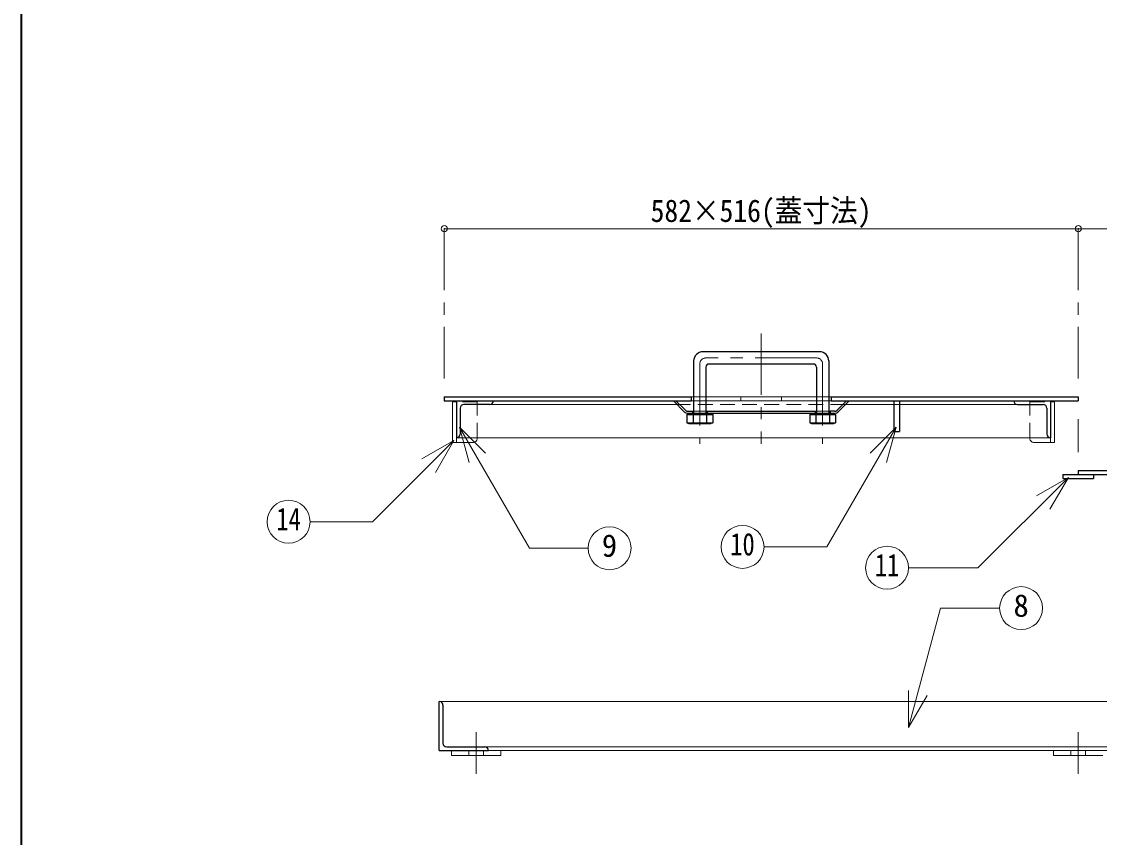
# Model space of a CAD drawing. Units: millimetres at full size, sheet at 1:10; details may follow other scales. Extents: x -2094 to 1956, y -1414 to 1396.
# Drawn here: x -2094 to -1216, y -134 to 530 of the extents above; entities that cross this region are included whole.
import ezdxf
from ezdxf.enums import TextEntityAlignment as Align

# ---------------------------------------------------------------- set-up
doc = ezdxf.new("R2010")
doc.units = ezdxf.units.MM
doc.header["$LTSCALE"] = 10
doc.header["$PDMODE"] = 32
doc.header["$PDSIZE"] = 5
doc.linetypes.add('CHAIN1', pattern=[8, 5, -1, 1, -1])
doc.linetypes.add('DASHED1', pattern=[1.8, 1.2, -0.6])
doc.layers.add('0-0_ﾚｲﾔ1', color=4, linetype='Continuous', lineweight=9)
doc.styles.add('ＭＳ ゴシック', font='')
doc.styles.get('ＭＳ ゴシック').set_extended_font_data('MS Gothic')

msp = doc.modelspace()

# ---------------------------------------------------------------- linework, layer by layer
at = {"layer": '0-0_ﾚｲﾔ1', "color": 1, "lineweight": 40}
msp.add_line((-2093.69, -1413.67), (-2093.69, 1396.33), dxfattribs=at)
at = {"layer": '0-0_ﾚｲﾔ1'}
for p, q in [((-1749.69, 361.33), (-1233.69, 361.33)), ((-1233.69, 361.33), (-717.69, 361.33)), ((-1508.27, 224.33), (-1475.11, 224.33)), ((-1508.27, 221.13), (-1475.11, 221.13)), ((-1560.19, 218.13), (-1712.69, 218.13)), ((-1383.69, 218.13), (-1423.19, 218.13)), ((-1283.19, 218.13), (-1379.19, 218.13)), ((-1739.69, 191.13), (-1256.19, 191.13)), ((-1725.89, 187.33), (-1739.69, 187.33)), ((-1722.89, 190.33), (-1722.89, 191.13)), ((-1272.99, 190.33), (-1272.99, 191.13)), ((-1269.99, 187.33), (-1256.19, 187.33)), ((-1743.69, -67.67), (-1743.69, -63.67)), ((-1743.69, -67.67), (-1703.69, -67.67)), ((-1703.69, -67.67), (-1703.69, -63.67)), ((-1253.69, -67.67), (-1253.69, -63.67)), ((-1253.69, -67.67), (-1213.69, -67.67))]:
    msp.add_line(p, q, dxfattribs=at)
at = {"layer": '0-0_ﾚｲﾔ1', "linetype": 'CHAIN1'}
for p, q in [((-1749.69, 361.33), (-1749.69, 239.33)), ((-1233.69, 361.33), (-1233.69, 239.33)), ((-1491.69, 276.13), (-1491.69, 186.13)), ((-1446.69, 256.13), (-1536.69, 256.13)), ((-1541.69, 251.13), (-1541.69, 186.13)), ((-1441.69, 251.13), (-1441.69, 186.13)), ((-1233.69, 206.13), (-1233.69, 179.33)), ((-1723.69, -82.67), (-1723.69, -48.67)), ((-1233.69, -82.67), (-1233.69, -48.67))]:
    msp.add_line(p, q, dxfattribs=at)
at = {"layer": '0-0_ﾚｲﾔ1', "color": 5, "lineweight": 25}
for p, q in [((-1444.19, 261.13), (-1539.19, 261.13)), ((-1546.69, 253.63), (-1546.69, 210.63)), ((-1536.69, 248.63), (-1536.69, 210.63)), ((-1449.19, 251.13), (-1534.19, 251.13)), ((-1446.69, 248.63), (-1446.69, 210.63)), ((-1436.69, 253.63), (-1436.69, 210.63)), ((-1749.69, 224.33), (-1749.69, 221.13)), ((-1749.69, 224.33), (-1548.69, 224.33)), ((-1749.69, 221.13), (-1548.69, 221.13)), ((-1739.69, 221.13), (-1739.69, 191.13)), ((-1554.07, 212.01), (-1563.19, 221.13)), ((-1553.45, 213.51), (-1561.07, 221.13)), ((-1548.69, 224.33), (-1548.69, 221.13)), ((-1434.69, 224.33), (-1434.69, 221.13)), ((-1434.69, 224.33), (-1233.69, 224.33)), ((-1434.69, 221.13), (-1233.69, 221.13)), ((-1429.93, 213.51), (-1422.31, 221.13)), ((-1429.31, 212.01), (-1420.19, 221.13)), ((-1383.69, 221.13), (-1383.69, 196.13)), ((-1379.19, 221.13), (-1379.19, 196.13)), ((-1256.19, 221.13), (-1256.19, 191.13)), ((-1233.69, 224.33), (-1233.69, 221.13)), ((-1736.69, 215.13), (-1736.69, 194.13)), ((-1712.69, 218.13), (-1733.69, 218.13)), ((-1552.19, 210.13), (-1550.69, 210.63)), ((-1551.95, 211.13), (-1547.69, 211.13)), ((-1550.69, 210.63), (-1532.69, 210.63)), ((-1535.69, 212.63), (-1447.69, 212.63)), ((-1452.19, 210.13), (-1450.69, 210.63)), ((-1450.69, 210.63), (-1432.69, 210.63)), ((-1447.69, 212.63), (-1447.69, 211.13)), ((-1441.69, 210.63), (-1436.19, 210.13)), ((-1436.19, 210.13), (-1432.69, 210.63)), ((-1283.19, 218.13), (-1262.19, 218.13)), ((-1259.19, 215.13), (-1259.19, 194.13)), ((-1552.19, 210.13), (-1531.19, 210.13)), ((-1552.19, 210.13), (-1552.19, 203.13)), ((-1552.19, 203.13), (-1531.19, 203.13)), ((-1552.19, 203.13), (-1550.69, 202.63)), ((-1550.69, 202.63), (-1547.19, 203.13)), ((-1550.69, 202.63), (-1532.69, 202.63)), ((-1547.19, 210.13), (-1547.19, 203.13)), ((-1547.19, 203.13), (-1541.69, 202.63)), ((-1541.69, 202.63), (-1536.19, 203.13)), ((-1536.19, 210.13), (-1536.19, 203.13)), ((-1536.19, 203.13), (-1532.69, 202.63)), ((-1452.19, 210.13), (-1431.19, 210.13)), ((-1452.19, 203.13), (-1431.19, 203.13)), ((-1450.69, 202.63), (-1432.69, 202.63)), ((-1447.19, 210.13), (-1447.19, 203.13)), ((-1431.19, 203.13), (-1432.69, 202.63)), ((-1383.69, 196.13), (-1379.19, 196.13)), ((-1246.19, 161.13), (-1246.19, 157.93)), ((-1246.19, 161.13), (-1032.69, 161.13)), ((-1246.19, 157.93), (-1221.19, 157.93)), ((-1233.69, 164.33), (-1233.69, 161.13)), ((-1233.69, 164.33), (-1032.69, 164.33)), ((-1221.19, 161.13), (-1221.19, 157.93)), ((-1753.69, -63.67), (-1753.69, -23.67)), ((-1750.69, -26.67), (-1750.69, -57.67)), ((-1747.69, -60.67), (-1716.69, -60.67)), ((-1753.69, -63.67), (-1713.69, -63.67))]:
    msp.add_line(p, q, dxfattribs=at)
at = {"layer": '0-0_ﾚｲﾔ1', "color": 7, "lineweight": 18}
for p, q in [((-1742.89, 220.33), (-1739.69, 220.33)), ((-1742.89, 220.33), (-1742.89, 187.33)), ((-1546.69, 224.33), (-1548.69, 224.33)), ((-1548.69, 221.13), (-1546.69, 221.13)), ((-1508.27, 224.33), (-1536.69, 224.33)), ((-1536.69, 221.13), (-1508.27, 221.13)), ((-1508.27, 224.33), (-1508.27, 221.13)), ((-1475.11, 224.33), (-1475.11, 221.13)), ((-1446.69, 224.33), (-1475.11, 224.33)), ((-1475.11, 221.13), (-1446.69, 221.13)), ((-1434.69, 224.33), (-1436.69, 224.33)), ((-1436.69, 221.13), (-1434.69, 221.13)), ((-1252.99, 220.33), (-1256.19, 220.33)), ((-1252.99, 220.33), (-1252.99, 187.33)), ((-1547.69, 212.63), (-1546.69, 212.63)), ((-1547.69, 211.13), (-1546.69, 211.13)), ((-1536.69, 212.63), (-1535.69, 212.63)), ((-1536.69, 211.13), (-1535.69, 211.13)), ((-1447.69, 212.63), (-1446.69, 212.63)), ((-1447.69, 211.13), (-1446.69, 211.13)), ((-1436.69, 212.63), (-1435.69, 212.63)), ((-1436.69, 211.13), (-1435.69, 211.13)), ((-1737.27, 199.81), (-1716.05, 178.6)), ((-1737.27, 199.81), (-1729.5, 170.84)), ((-1737.27, 199.81), (-1680.31, 101.17)), ((-1381.94, 199.83), (-1403.15, 178.62)), ((-1381.94, 199.83), (-1389.7, 170.86)), ((-1741.88, 188.9), (-1808.05, 122.73)), ((-1741.88, 188.9), (-1767.86, 173.9)), ((-1741.88, 188.9), (-1756.88, 162.92)), ((-1742.89, 187.33), (-1739.69, 187.33)), ((-1739.69, 191.13), (-1739.69, 187.33)), ((-1256.19, 191.13), (-1256.19, 187.33)), ((-1252.99, 187.33), (-1256.19, 187.33)), ((-1241.73, 158.82), (-1315.28, 85.27)), ((-1241.73, 158.82), (-1267.71, 143.82)), ((-1241.73, 158.82), (-1256.73, 132.84)), ((-1808.05, 122.73), (-1858.87, 122.73)), ((-1680.31, 101.17), (-1632.65, 101.17)), ((-1315.28, 85.27), (-1371.73, 85.27)), ((-1371.74, -44.81), (-1371.74, -14.81)), ((-713.69, -23.67), (-1753.69, -23.67)), ((-1371.74, -44.81), (-1356.74, -18.83)), ((-1716.69, -60.67), (-750.69, -60.67)), ((-1713.69, -63.67), (-753.69, -63.67))]:
    msp.add_line(p, q, dxfattribs=at)
at = {"layer": '0-0_ﾚｲﾔ1', "linetype": 'DASHED1'}
for p, q in [((-1722.89, 220.33), (-1739.69, 220.33)), ((-1722.89, 191.13), (-1722.89, 220.33)), ((-1546.69, 224.33), (-1536.69, 224.33)), ((-1546.69, 221.13), (-1536.69, 221.13)), ((-1446.69, 224.33), (-1436.69, 224.33)), ((-1446.69, 221.13), (-1436.69, 221.13)), ((-1272.99, 220.33), (-1256.19, 220.33)), ((-1272.99, 191.13), (-1272.99, 220.33)), ((-1423.19, 218.13), (-1560.19, 218.13)), ((-1546.69, 212.63), (-1536.69, 212.63)), ((-1546.69, 211.13), (-1536.69, 211.13)), ((-1446.69, 212.63), (-1436.69, 212.63)), ((-1446.69, 211.13), (-1436.69, 211.13)), ((-1383.69, 218.13), (-1379.19, 218.13)), ((-1729.69, -67.67), (-1729.69, -63.67)), ((-1717.69, -67.67), (-1717.69, -63.67)), ((-1239.69, -67.67), (-1239.69, -63.67)), ((-1227.69, -67.67), (-1227.69, -63.67))]:
    msp.add_line(p, q, dxfattribs=at)
at = {"layer": '0-0_ﾚｲﾔ1', "color": 5, "lineweight": 25}
for points in [[(-1551.33, 212.63), (-1547.69, 212.63), (-1547.69, 211.13)], [(-1550.69, 210.63), (-1547.19, 210.13), (-1541.69, 210.63)], [(-1541.69, 210.63), (-1536.19, 210.13), (-1532.69, 210.63)], [(-1535.69, 212.63), (-1535.69, 211.13), (-1447.69, 211.13)], [(-1532.69, 210.63), (-1531.19, 210.13), (-1531.19, 203.13), (-1532.69, 202.63)], [(-1450.69, 210.63), (-1447.19, 210.13), (-1441.69, 210.63)], [(-1432.06, 212.63), (-1435.69, 212.63), (-1435.69, 211.13), (-1431.43, 211.13)], [(-1432.69, 210.63), (-1431.19, 210.13), (-1431.19, 203.13)], [(-1452.19, 210.13), (-1452.19, 203.13), (-1450.69, 202.63), (-1447.19, 203.13)], [(-1447.19, 203.13), (-1441.69, 202.63), (-1436.19, 203.13)], [(-1436.19, 210.13), (-1436.19, 203.13), (-1432.69, 202.63)]]:
    msp.add_lwpolyline(points, dxfattribs=at)
at = {"layer": '0-0_ﾚｲﾔ1', "color": 7, "lineweight": 18}
for points in [[(-1381.94, 199.83), (-1438.27, 102.27), (-1489.41, 102.27)], [(-1371.74, -44.81), (-1345.7, 52.35), (-1297.63, 52.35)]]:
    msp.add_lwpolyline(points, dxfattribs=at)
for centre in [(-1876.37, 122.73), (-1615.15, 101.17), (-1506.91, 102.27), (-1389.23, 85.27), (-1280.13, 52.35)]:
    msp.add_circle(centre, 17.5, dxfattribs=at)
at = {"layer": '0-0_ﾚｲﾔ1', "color": 5, "lineweight": 25}
for centre, radius, start, end in [((-1539.19, 253.63), 7.5, 90, 180), ((-1444.19, 253.63), 7.5, 0, 90), ((-1534.19, 248.63), 2.5, 90, 180), ((-1449.19, 248.63), 2.5, 0, 90), ((-1712.69, 221.13), 3, 270, 0), ((-1283.19, 221.13), 3, 180, 270), ((-1733.69, 215.13), 3, 90, 180), ((-1551.95, 214.13), 3, 225, 270), ((-1551.33, 215.63), 3, 225, 270), ((-1432.06, 215.63), 3, 270, 315), ((-1431.43, 214.13), 3, 270, 315), ((-1262.19, 215.13), 3, 0, 90), ((-1739.69, 194.13), 3, 270, 0), ((-1256.19, 194.13), 3, 180, 270), ((-1753.69, -26.67), 3, 0, 90), ((-1747.69, -57.67), 3, 180, 270), ((-1716.69, -63.67), 3, 0, 90)]:
    msp.add_arc(centre, radius, start, end, dxfattribs=at)
at = {"layer": '0-0_ﾚｲﾔ1', "linetype": 'CHAIN1'}
for centre, start, end in [((-1536.69, 251.13), 90, 180), ((-1446.69, 251.13), 0, 90)]:
    msp.add_arc(centre, 5, start, end, dxfattribs=at)
at = {"layer": '0-0_ﾚｲﾔ1'}
for centre, start, end in [((-1725.89, 190.33), 270, 0), ((-1269.99, 190.33), 180, 270)]:
    msp.add_arc(centre, 3, start, end, dxfattribs=at)
at = {"layer": '0-0_ﾚｲﾔ1', "color": 1}
for p in [(-1749.69, 361.33), (-1233.69, 361.33)]:
    msp.add_point(p, dxfattribs=at)

# ---------------------------------------------------------------- texts
at = {"layer": '0-0_ﾚｲﾔ1', "color": 7, "style": 'ＭＳ ゴシック'}
for s, width, p in [('582×516(蓋寸法)', 0.9, (-1581.69, 361.33)), ('14', 0.8, (-1886.37, 110.23)), ('10', 0.8, (-1516.91, 89.77)), ('11', 0.8, (-1399.23, 72.77))]:
    msp.add_text(s, height=18.33, dxfattribs=dict(at, width=width)).set_placement(p, align=Align.BOTTOM_LEFT)
for s, p in [('9', (-1621.4, 88.67)), ('8', (-1286.38, 39.85))]:
    msp.add_text(s, height=18.33, dxfattribs=at).set_placement(p, align=Align.BOTTOM_LEFT)

doc.saveas('drawing.dxf')
